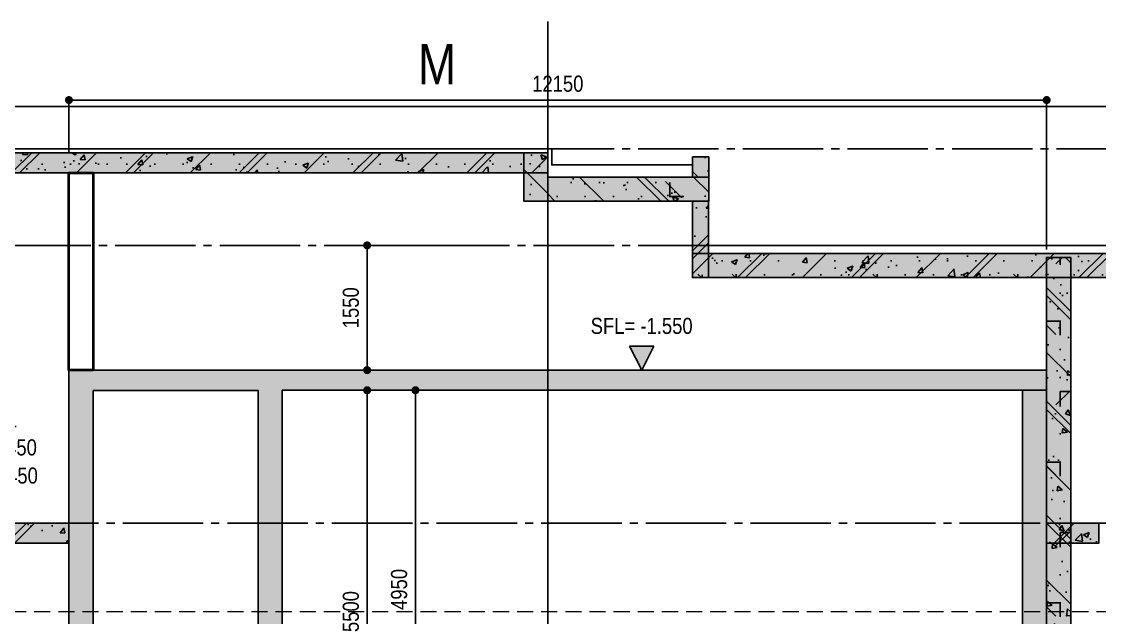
# Model space of a CAD drawing. Header units: millimetres. Extents: x -3021235 to -2791292, y 574414 to 656108.
# Drawn here: x -2862306 to -2848912, y 604320 to 611724 of the extents above; entities that cross this region are included whole.
import ezdxf
from ezdxf.enums import TextEntityAlignment as Align
from ezdxf.xclip import XClip

# ---------------------------------------------------------------- set-up
doc = ezdxf.new("R2010")
doc.units = ezdxf.units.MM
doc.header["$LTSCALE"] = 100
doc.header["$MEASUREMENT"] = 0
for name, pattern in [('Grid level_tw b$0$Center101', [13, 10, -1, 1, -1]), ('Grid level_tw b$0$Grid A-F$0$Center101', [13, 10, -1, 1, -1]), ('Grid level_tw b$0$Hidden21', [3, 2, -1]), ('Grid Line 200$0$Center101', [13, 10, -1, 1, -1])]:
    doc.linetypes.add(name, pattern=pattern)
doc.layers.get('0').update_dxf_attribs({"lineweight": 9})
doc.layers.get('Defpoints').update_dxf_attribs({"color": 254, "lineweight": 0})
for name, color, linetype in [('Concrete Hatch', 218, 'Continuous'), ('Concrete Line', 6, 'Continuous'), ('Concrete Solid', 216, 'Continuous'), ('Dim 100', 14, 'Continuous'), ('Floor', 3, 'Continuous'), ('Grid level_tw b$0$Basement Grid Line', 250, 'Grid level_tw b$0$Center101'), ('Grid level_tw b$0$Grid Line', 251, 'Grid level_tw b$0$Grid A-F$0$Center101'), ('Grid Line 200$0$Grid Line', 251, 'Grid Line 200$0$Center101'), ('Ky hieu Truc', 1, 'Continuous'), ('Level', 94, 'Continuous'), ('Net cat Betong', 6, 'Continuous')]:
    doc.layers.add(name, color=color, linetype=linetype)
doc.layers.add('Grid level_tw b$0$Basement CH', color=252, linetype='Grid level_tw b$0$Hidden21', lineweight=9)
doc.layers.add('Net cat Tuong', color=4, linetype='Continuous', lineweight=40)
doc.styles.add('Chi Tiet Ramp DD$0$VNI-HelveC', font='VHELVCN_0.TTF')
doc.styles.add('Grid Line 200$0$VNI-HelveCB', font='VHELVCB_0.TTF')
doc.styles.add('VNI-HelveC', font='VHELVCN_0.TTF')
doc.dimstyles.new('DIM 100', dxfattribs={"dimscale": 100, "dimtxt": 2, "dimasz": 1, "dimexe": 0, "dimexo": 1, "dimgap": 1, "dimtad": 1, "dimdec": 0, "dimzin": 12, "dimdsep": 46, "dimtxsty": 'Chi Tiet Ramp DD$0$VNI-HelveC', "dimblk": 'Chi Tiet Ramp DD$0$_Dot', "dimcen": 1, "dimclrd": 256, "dimclre": 256, "dimclrt": 3, "dimadec": 0, "dimazin": 0, "dimtfac": 1, "dimtdec": 0, "dimtix": 1, "dimtmove": 2, "dimatfit": 3, "dimldrblk": 'Chi Tiet Ramp DD$0$HTT Arrow 30', "dimfxl": 0, "dimtolj": 1, "dimtzin": 0, "dimarcsym": 0})

# ---------------------------------------------------------------- blocks, each defined once
blk = doc.blocks.new('Chi Tiet Ramp DD$0$_Dot')
at = {"color": 0, "linetype": 'ByBlock', "lineweight": -2}
blk.add_line((-0.5, 0), (-1, 0), dxfattribs=at)
at = {"color": 0, "linetype": 'ByBlock', "const_width": 0.5}
blk.add_lwpolyline([(-0.25, 0, 1), (0.25, 0, 1)], format="xyb", close=True, dxfattribs=at)
blk = doc.blocks.new('*D599')
at = {"layer": 'Defpoints', "color": 0, "transparency": 16777216}
for p in [(-2937591.27497296, 569205.5505269051), (-2949741.274991795, 568449.227136844), (-2937591.274972959, 567247.9883656439)]:
    blk.add_point(p, dxfattribs=at)
at = {"layer": 'Dim 100', "lineweight": -2, "transparency": 16777216}
for p, q in [((-2949741.274991795, 568549.227136844), (-2949741.274991795, 569205.5505269049)), ((-2949641.274991795, 569205.5505269049), (-2937691.27497296, 569205.5505269049)), ((-2937591.27497296, 567347.9883656437), (-2937591.27497296, 569205.5505269049))]:
    blk.add_line(p, q, dxfattribs=at)
at = {"layer": 'Dim 100', "lineweight": -2, "transparency": 16777216, "xscale": 100, "yscale": 100, "zscale": 100, "rotation": 180}
blk.add_blockref('Chi Tiet Ramp DD$0$_Dot', (-2949741.274991795, 569205.5505269049), dxfattribs=at)
at = {"layer": 'Dim 100', "lineweight": -2, "transparency": 16777216, "xscale": 100, "yscale": 100, "zscale": 100}
blk.add_blockref('Chi Tiet Ramp DD$0$_Dot', (-2937591.27497296, 569205.5505269049), dxfattribs=at)
at = {"layer": 'Dim 100', "color": 3, "transparency": 16777216, "insert": (-2943666.274982377, 569407.6838602383), "char_height": 200, "attachment_point": 5, "style": 'Chi Tiet Ramp DD$0$VNI-HelveC'}
blk.add_mtext('\\A1;12150', dxfattribs=at)
blk = doc.blocks.new('Chi Tiet Ramp DD$0$HTT Arrow 30')
blk.add_hatch(color=256).paths.add_polyline_path([(-2.5, 0.3750000000000002), (-2.5, -0.3749999999999998), (0, 0)])
at = {"color": 0, "linetype": 'ByBlock', "lineweight": -2}
for p, q in [((0, 0), (-2.5, 0.3750000000000002)), ((-2.5, -0.3749999999999998), (-2.5, 0.3750000000000002)), ((0, 0), (-2.5, -0.3749999999999998))]:
    blk.add_line(p, q, dxfattribs=at)
blk = doc.blocks.new('Text ES3')
at = {"linetype": 'ByBlock', "lineweight": -2}
blk.add_hatch(color=0, dxfattribs=at).paths.add_polyline_path([(1.5, 3), (-1.5, 3), (0, -8.881784197001252e-16)])
at = {"color": 0, "linetype": 'ByBlock', "lineweight": -2}
for p, q in [((-1.5, 3), (1.5, 3)), ((-1.5, 3), (0, 0)), ((0, 0), (1.5, 3))]:
    blk.add_line(p, q, dxfattribs=at)
at = {"color": 0, "linetype": 'ByBlock', "lineweight": -2, "style": 'VNI-HelveC'}
for tag, p in [('TEXT1', (0, 12.5)), ('TEXT2', (0, 9)), ('TEXT3', (0, 5.5))]:
    blk.add_attdef(tag, text='', height=2, dxfattribs=at).set_placement(p, align=Align.MIDDLE_CENTER)
blk = doc.blocks.new('Grid level_tw b')
at = {"layer": 'Grid level_tw b$0$Basement CH'}
blk.add_line((-48392.10243123888, -4549.999999999982), (127204.581540275, -4549.999999999993), dxfattribs=at)
at = {"layer": 'Grid level_tw b$0$Basement Grid Line'}
blk.add_line((-48392.10243123888, -3449.999999999982), (127204.581540275, -3449.999999999993), dxfattribs=at)
at = {"layer": 'Grid level_tw b$0$Grid Line'}
for p, q in [((-48487.32671347362, 1200.000000000015), (127204.581540275, 1200.000000000004)), ((-48487.32671347355, 1.818989403545856e-11), (127204.581540275, 7.048583938740194e-12))]:
    blk.add_line(p, q, dxfattribs=at)
at = {"layer": 'Grid level_tw b$0$Grid Line', "color": 1}
for p, q in [((-48487.32671347355, 1.818989403545856e-11), (127204.581540275, 7.048583938740194e-12)), ((-48487.32671347362, 1.455191522836685e-11), (127204.581540275, 3.637978807091713e-12))]:
    blk.add_line(p, q, dxfattribs=at)
blk = doc.blocks.new('*U571')
at = {"layer": 'Concrete Hatch'}
h = blk.add_hatch(dxfattribs=at)
h.set_pattern_fill('CONCRETE', color=256, scale=100, style=0, pattern_type=2)
h.set_pattern_definition([(45, (-1500, -99.99999999999986), (-353.5533905932737, 353.5533905932738), []), (45, (-1500, 1.4210854715202e-13), (-707.1067811865474, 707.1067811865476), []), (49.99999999999999, (-1500, -99.99999999999986), (717.2601826007534, -62.75213498259511), [75, -825]), (355, (-1500, -99.99999999999986), (-138.751333613, 752.1921337000118), [60, -660]), (100.4514, (-1440.228320000002, -105.2293399999999), (578.5093817140216, 689.4395420609536), [63.74019000000001, -701.142112]), (46.18420000000001, (-1500, 100.0000000000001), (1067.241048625644, -165.5190143290181), [112.5, -1237.5]), (96.6356, (-1411.063255000001, 86.20669300000014), (934.6627055487033, 974.1178709004417), [95.610288, -1051.713]), (351.1842, (-1500, 100.0000000000001), (934.6619451336272, 974.1186009253246), [90, -990]), (21, (-1400, 50.00000000000014), (596.9070521184617, -402.6188906653388), [75, -825]), (326.0000000000001, (-1400, 50.00000000000014), (243.3153319215817, 725.150045046853), [60, -660]), (71.4514, (-1350.257767000003, 16.44839400000014), (840.22262858149, 322.5304967099524), [63.74019000000001, -701.142112]), (37.50000000000001, (-1500, -99.99999999999986), (12.15985531729067, 332.8938538313115), [0, -652, 0, -670, 0, -662.5]), (7.499999999999999, (-1500, -99.99999999999986), (263.0695374421486, 394.4117118823602), [0, -382, 0, -637, 0, -252.5]), (327.5, (-1723, -99.99999999999986), (533.8224361724091, -22.5548717343798), [0, -250, 0, -780, 0, -1035]), (317.5, (-1823, -99.99999999999986), (583.1861693423863, 100.1049823323176), [0, -325, 0, -518, 0, -735]), (0, (-1150, 250.0000000000001), (0, 1750), [175, -1575]), (0, (-625, 600.0000000000001), (0, 1750), [175, -1575]), (0, (-975, 1300), (0, 1750), [175, -700, 175, -700]), (90, (-1150, 250.0000000000001), (-1750, 1.071565949253934e-13), [175, -1575]), (90, (-975, 1300), (-1750, 1.071565949253934e-13), [175, -1575]), (90, (-450, 600.0000000000001), (-1750, 1.071565949253934e-13), [175, -1575]), (90, (-100, 1125), (-1750, 1.071565949253934e-13), [175, -1575]), (135, (-975, 250.0000000000001), (-1750.03271489421, 1.77635683940025e-13), [247.52, -2227.4]), (135, (-800, 1300), (-1750.03271489421, 1.77635683940025e-13), [247.52, -2227.4]), (45, (-625, 600.0000000000001), (1.77635683940025e-13, 1750.03271489421), [247.52, -494.97, 247.52, -1484.91]), (0, (-1850, -99.99999999999986), (175, 175), [-350, 0])])
h.paths.add_polyline_path([(-1500, 100), (-1500, -149.9999999999999), (50, -150), (50, 100)])
at = {"layer": 'Concrete Solid'}
blk.add_hatch(color=256, dxfattribs=at).paths.add_polyline_path([(-1500, 100), (-1500, -149.9999999999999), (50, -150), (50, 100)])
at = {"layer": 'Concrete Line'}
blk.add_lwpolyline([(-1500, 100), (-1500, -149.9999999999999), (50, -150), (50, 100)], close=True, dxfattribs=at)
blk = doc.blocks.new('*U569')
at = {"layer": 'Concrete Hatch'}
h = blk.add_hatch(dxfattribs=at)
h.set_pattern_fill('CONCRETE', color=256, scale=100, style=0, pattern_type=2)
h.set_pattern_definition([(45, (-600, -99.99999999999986), (-353.5533905932737, 353.5533905932738), []), (45, (-600, 1.4210854715202e-13), (-707.1067811865474, 707.1067811865476), []), (49.99999999999999, (-600, -99.99999999999986), (717.2601826007534, -62.75213498259511), [75, -825]), (355, (-600, -99.99999999999986), (-138.751333613, 752.1921337000118), [60, -660]), (100.4514, (-540.228320000002, -105.2293399999999), (578.5093817140216, 689.4395420609536), [63.74019000000001, -701.142112]), (46.18420000000001, (-600, 100.0000000000001), (1067.241048625644, -165.5190143290181), [112.5, -1237.5]), (96.6356, (-511.0632550000009, 86.20669300000014), (934.6627055487033, 974.1178709004417), [95.610288, -1051.713]), (351.1842, (-600, 100.0000000000001), (934.6619451336272, 974.1186009253246), [90, -990]), (21, (-500, 50.00000000000014), (596.9070521184617, -402.6188906653388), [75, -825]), (326.0000000000001, (-500, 50.00000000000014), (243.3153319215817, 725.150045046853), [60, -660]), (71.4514, (-450.2577670000028, 16.44839400000014), (840.22262858149, 322.5304967099524), [63.74019000000001, -701.142112]), (37.50000000000001, (-600, -99.99999999999986), (12.15985531729067, 332.8938538313115), [0, -652, 0, -670, 0, -662.5]), (7.499999999999999, (-600, -99.99999999999986), (263.0695374421486, 394.4117118823602), [0, -382, 0, -637, 0, -252.5]), (327.5, (-823, -99.99999999999986), (533.8224361724091, -22.5548717343798), [0, -250, 0, -780, 0, -1035]), (317.5, (-923, -99.99999999999986), (583.1861693423863, 100.1049823323176), [0, -325, 0, -518, 0, -735]), (0, (-250, 250.0000000000001), (0, 1750), [175, -1575]), (0, (275, 600.0000000000001), (0, 1750), [175, -1575]), (0, (-75, 1300), (0, 1750), [175, -700, 175, -700]), (90, (-250, 250.0000000000001), (-1750, 1.071565949253934e-13), [175, -1575]), (90, (-75, 1300), (-1750, 1.071565949253934e-13), [175, -1575]), (90, (450, 600.0000000000001), (-1750, 1.071565949253934e-13), [175, -1575]), (90, (800, 1125), (-1750, 1.071565949253934e-13), [175, -1575]), (135, (-75, 250.0000000000001), (-1750.03271489421, 1.77635683940025e-13), [247.52, -2227.4]), (135, (100, 1300), (-1750.03271489421, 1.77635683940025e-13), [247.52, -2227.4]), (45, (275, 600.0000000000001), (1.77635683940025e-13, 1750.03271489421), [247.52, -494.97, 247.52, -1484.91]), (0, (-950, -99.99999999999986), (175, 175), [-350, 0])])
h.paths.add_polyline_path([(-600, 100), (-600, -149.9999999999999), (50, -150), (50, 100)])
at = {"layer": 'Concrete Solid'}
blk.add_hatch(color=256, dxfattribs=at).paths.add_polyline_path([(-600, 100), (-600, -149.9999999999999), (50, -150), (50, 100)])
at = {"layer": 'Concrete Line'}
blk.add_lwpolyline([(-600, 100), (-600, -149.9999999999999), (50, -150), (50, 100)], close=True, dxfattribs=at)
blk = doc.blocks.new('*D598')
at = {"layer": 'Defpoints', "color": 0, "transparency": 16777216}
for p in [(-2945435.396481939, 565599.227142117), (-2944810.308959884, 565599.227142117), (-2944810.308959884, 560649.2271413739)]:
    blk.add_point(p, dxfattribs=at)
at = {"layer": 'Dim 100', "lineweight": -2, "transparency": 16777216}
for p, q in [((-2944910.308959884, 565599.227142117), (-2945435.396481939, 565599.227142117)), ((-2945435.396481939, 560749.2271413739), (-2945435.396481939, 565499.227142117)), ((-2944910.308959884, 560649.2271413739), (-2945435.396481939, 560649.2271413739))]:
    blk.add_line(p, q, dxfattribs=at)
at = {"layer": 'Dim 100', "lineweight": -2, "transparency": 16777216, "xscale": 100, "yscale": 100, "zscale": 100}
for p, rotation in [((-2945435.396481939, 565599.227142117), 90), ((-2945435.396481939, 560649.2271413739), 270)]:
    blk.add_blockref('Chi Tiet Ramp DD$0$_Dot', p, dxfattribs=dict(at, rotation=rotation))
at = {"layer": 'Dim 100', "color": 3, "transparency": 16777216, "insert": (-2945637.529815272, 563124.2271417455), "char_height": 200, "attachment_point": 5, "rotation": 90.00000000000001, "style": 'Chi Tiet Ramp DD$0$VNI-HelveC'}
blk.add_mtext('\\A1;4950', dxfattribs=at)
blk = doc.blocks.new('*U575')
at = {"layer": 'Concrete Hatch'}
h = blk.add_hatch(dxfattribs=at)
h.set_pattern_fill('CONCRETE', color=256, scale=100, style=0, pattern_type=2)
h.set_pattern_definition([(45, (-7400, -49.99999999999986), (-353.5533905932737, 353.5533905932738), []), (45, (-7400, 50.00000000000014), (-707.1067811865474, 707.1067811865476), []), (49.99999999999999, (-7400, -49.99999999999986), (717.2601826007534, -62.75213498259511), [75, -825]), (355, (-7400, -49.99999999999986), (-138.751333613, 752.1921337000118), [60, -660]), (100.4514, (-7340.228320000002, -55.22933999999987), (578.5093817140216, 689.4395420609536), [63.74019000000001, -701.142112]), (46.18420000000001, (-7400, 150.0000000000001), (1067.241048625644, -165.5190143290181), [112.5, -1237.5]), (96.6356, (-7311.063255000001, 136.2066930000001), (934.6627055487033, 974.1178709004417), [95.610288, -1051.713]), (351.1842, (-7400, 150.0000000000001), (934.6619451336272, 974.1186009253246), [90, -990]), (21, (-7300, 100.0000000000001), (596.9070521184617, -402.6188906653388), [75, -825]), (326.0000000000001, (-7300, 100.0000000000001), (243.3153319215817, 725.150045046853), [60, -660]), (71.4514, (-7250.257767000003, 66.44839400000014), (840.22262858149, 322.5304967099524), [63.74019000000001, -701.142112]), (37.50000000000001, (-7400, -49.99999999999986), (12.15985531729067, 332.8938538313115), [0, -652, 0, -670, 0, -662.5]), (7.499999999999999, (-7400, -49.99999999999986), (263.0695374421486, 394.4117118823602), [0, -382, 0, -637, 0, -252.5]), (327.5, (-7623, -49.99999999999986), (533.8224361724091, -22.5548717343798), [0, -250, 0, -780, 0, -1035]), (317.5, (-7723, -49.99999999999986), (583.1861693423863, 100.1049823323176), [0, -325, 0, -518, 0, -735]), (0, (-7050, 300.0000000000001), (0, 1750), [175, -1575]), (0, (-6525, 650.0000000000001), (0, 1750), [175, -1575]), (0, (-6875, 1350), (0, 1750), [175, -700, 175, -700]), (90, (-7050, 300.0000000000001), (-1750, 1.071565949253934e-13), [175, -1575]), (90, (-6875, 1350), (-1750, 1.071565949253934e-13), [175, -1575]), (90, (-6350, 650.0000000000001), (-1750, 1.071565949253934e-13), [175, -1575]), (90, (-6000, 1175), (-1750, 1.071565949253934e-13), [175, -1575]), (135, (-6875, 300.0000000000001), (-1750.03271489421, 1.77635683940025e-13), [247.52, -2227.4]), (135, (-6700, 1350), (-1750.03271489421, 1.77635683940025e-13), [247.52, -2227.4]), (45, (-6525, 650.0000000000001), (1.77635683940025e-13, 1750.03271489421), [247.52, -494.97, 247.52, -1484.91]), (0, (-7750, -49.99999999999986), (175, 175), [-350, 0])])
h.paths.add_polyline_path([(-7400, 150), (-7400, -149.9999999999999), (50, -150), (50, 150)])
at = {"layer": 'Concrete Solid'}
blk.add_hatch(color=256, dxfattribs=at).paths.add_polyline_path([(-7400, 150), (-7400, -149.9999999999999), (50, -150), (50, 150)])
at = {"layer": 'Concrete Line'}
blk.add_lwpolyline([(-7400, 150), (-7400, -149.9999999999999), (50, -150), (50, 150)], close=True, dxfattribs=at)
blk = doc.blocks.new('*U574')
at = {"layer": 'Grid Line 200$0$Grid Line'}
blk.add_line((0, 0), (0, 131), dxfattribs=at)
at = {"layer": 'Ky hieu Truc', "lineweight": -2}
blk.add_line((0, -3), (0, 0), dxfattribs=at)
blk.add_circle((-3.673940397442059e-16, -9), 6, dxfattribs=at)
at = {"layer": 'Ky hieu Truc', "color": 3, "lineweight": -2, "style": 'Grid Line 200$0$VNI-HelveCB'}
blk.add_attdef('GRID', text='', height=5, dxfattribs=at).set_placement((-3.673940397442059e-16, -9), align=Align.MIDDLE)
blk = doc.blocks.new('*U573')
at = {"layer": 'Concrete Hatch'}
h = blk.add_hatch(dxfattribs=at)
h.set_pattern_fill('CONCRETE', color=256, scale=100, style=0, pattern_type=2)
h.set_pattern_definition([(45, (5550, -250.0000000000072), (-353.5533905932737, 353.5533905932738), []), (45, (5550, -150.0000000000072), (-707.1067811865474, 707.1067811865476), []), (49.99999999999999, (5550, -250.0000000000072), (717.2601826007534, -62.75213498259511), [75, -825]), (355, (5550, -250.0000000000072), (-138.751333613, 752.1921337000118), [60, -660]), (100.4514, (5609.77168, -255.2293400000071), (578.5093817140216, 689.4395420609536), [63.74019000000001, -701.142112]), (46.18420000000001, (5550, -50.00000000000716), (1067.241048625644, -165.5190143290181), [112.5, -1237.5]), (96.6356, (5638.936745000001, -63.79330700000719), (934.6627055487033, 974.1178709004417), [95.610288, -1051.713]), (351.1842, (5550, -50.00000000000716), (934.6619451336272, 974.1186009253246), [90, -990]), (21, (5650, -100.0000000000072), (596.9070521184617, -402.6188906653388), [75, -825]), (326.0000000000001, (5650, -100.0000000000072), (243.3153319215817, 725.150045046853), [60, -660]), (71.4514, (5699.742233000001, -133.5516060000072), (840.22262858149, 322.5304967099524), [63.74019000000001, -701.142112]), (37.50000000000001, (5550, -250.0000000000072), (12.15985531729067, 332.8938538313115), [0, -652, 0, -670, 0, -662.5]), (7.499999999999999, (5550, -250.0000000000072), (263.0695374421486, 394.4117118823602), [0, -382, 0, -637, 0, -252.5]), (327.5, (5327, -250.0000000000072), (533.8224361724091, -22.5548717343798), [0, -250, 0, -780, 0, -1035]), (317.5, (5227, -250.0000000000072), (583.1861693423863, 100.1049823323176), [0, -325, 0, -518, 0, -735]), (0, (5900, 99.99999999999284), (0, 1750), [175, -1575]), (0, (6425, 449.9999999999928), (0, 1750), [175, -1575]), (0, (6075, 1149.999999999993), (0, 1750), [175, -700, 175, -700]), (90, (5900, 99.99999999999284), (-1750, 1.071565949253934e-13), [175, -1575]), (90, (6075, 1149.999999999993), (-1750, 1.071565949253934e-13), [175, -1575]), (90, (6600, 449.9999999999928), (-1750, 1.071565949253934e-13), [175, -1575]), (90, (6950, 974.9999999999927), (-1750, 1.071565949253934e-13), [175, -1575]), (135, (6075, 99.99999999999284), (-1750.03271489421, 1.77635683940025e-13), [247.52, -2227.4]), (135, (6250, 1149.999999999993), (-1750.03271489421, 1.77635683940025e-13), [247.52, -2227.4]), (45, (6425, 449.9999999999928), (1.77635683940025e-13, 1750.03271489421), [247.52, -494.97, 247.52, -1484.91]), (0, (5200, -250.0000000000072), (175, 175), [-350, 0])])
h.paths.add_polyline_path([(-50, 50), (-50, -250.0000000000072), (5650, -250.0000000000073), (5650, 50)])
at = {"layer": 'Concrete Solid'}
blk.add_hatch(color=256, dxfattribs=at).paths.add_polyline_path([(-50, 50), (-50, -250.0000000000072), (5650, -250.0000000000073), (5650, 50)])
at = {"layer": 'Concrete Line'}
blk.add_lwpolyline([(-50, 50), (-50, -250.0000000000072), (5650, -250.0000000000073), (5650, 50)], close=True, dxfattribs=at)
blk = doc.blocks.new('*U420')
at = {"layer": 'Concrete Hatch'}
h = blk.add_hatch(dxfattribs=at)
h.set_pattern_fill('CONCRETE', color=256, scale=100, style=0, pattern_type=2)
h.set_pattern_definition([(45, (-50, 100.0000000000001), (-353.5533905932737, 353.5533905932738), []), (45, (-50, 200.0000000000001), (-707.1067811865474, 707.1067811865476), []), (49.99999999999999, (-50, 100.0000000000001), (717.2601826007534, -62.75213498259511), [75, -825]), (355, (-50, 100.0000000000001), (-138.751333613, 752.1921337000118), [60, -660]), (100.4514, (9.771680000000003, 94.7706600000001), (578.5093817140216, 689.4395420609536), [63.74019000000001, -701.142112]), (46.18420000000001, (-50, 300.0000000000001), (1067.241048625644, -165.5190143290181), [112.5, -1237.5]), (96.6356, (38.936745, 286.2066930000001), (934.6627055487033, 974.1178709004417), [95.610288, -1051.713]), (351.1842, (-50, 300.0000000000001), (934.6619451336272, 974.1186009253246), [90, -990]), (21, (50, 250.0000000000001), (596.9070521184617, -402.6188906653388), [75, -825]), (326.0000000000001, (50, 250.0000000000001), (243.3153319215817, 725.150045046853), [60, -660]), (71.4514, (99.742233, 216.4483940000001), (840.22262858149, 322.5304967099524), [63.74019000000001, -701.142112]), (37.50000000000001, (-50, 100.0000000000001), (12.15985531729067, 332.8938538313115), [0, -652, 0, -670, 0, -662.5]), (7.499999999999999, (-50, 100.0000000000001), (263.0695374421486, 394.4117118823602), [0, -382, 0, -637, 0, -252.5]), (327.5, (-273, 100.0000000000001), (533.8224361724091, -22.5548717343798), [0, -250, 0, -780, 0, -1035]), (317.5, (-373, 100.0000000000001), (583.1861693423863, 100.1049823323176), [0, -325, 0, -518, 0, -735]), (0, (300, 450.0000000000001), (0, 1750), [175, -1575]), (0, (825, 800.0000000000001), (0, 1750), [175, -1575]), (0, (475, 1500), (0, 1750), [175, -700, 175, -700]), (90, (300, 450.0000000000001), (-1750, 1.071565949253934e-13), [175, -1575]), (90, (475, 1500), (-1750, 1.071565949253934e-13), [175, -1575]), (90, (1000, 800.0000000000001), (-1750, 1.071565949253934e-13), [175, -1575]), (90, (1350, 1325), (-1750, 1.071565949253934e-13), [175, -1575]), (135, (475, 450.0000000000001), (-1750.03271489421, 1.77635683940025e-13), [247.52, -2227.4]), (135, (650, 1500), (-1750.03271489421, 1.77635683940025e-13), [247.52, -2227.4]), (45, (825, 800.0000000000001), (1.77635683940025e-13, 1750.03271489421), [247.52, -494.97, 247.52, -1484.91]), (0, (-400, 100.0000000000001), (175, 175), [-350, 0])])
h.paths.add_polyline_path([(-100, 200), (-100, -49.99999999999994), (100, -50.00000000000005), (100, 200)])
at = {"layer": 'Concrete Solid'}
blk.add_hatch(color=256, dxfattribs=at).paths.add_polyline_path([(-100, 200), (-100, -49.99999999999994), (100, -50.00000000000005), (100, 200)])
at = {"layer": 'Concrete Line'}
blk.add_lwpolyline([(-100, 200), (-100, -49.99999999999994), (100, -50.00000000000005), (100, 200)], close=True, dxfattribs=at)
blk = doc.blocks.new('*U422')
at = {"layer": 'Concrete Hatch'}
h = blk.add_hatch(dxfattribs=at)
h.set_pattern_fill('CONCRETE', color=256, scale=100, style=0, pattern_type=2)
h.set_pattern_definition([(45, (-1050, -149.9999999999999), (-353.5533905932737, 353.5533905932738), []), (45, (-1050, -49.99999999999986), (-707.1067811865474, 707.1067811865476), []), (49.99999999999999, (-1050, -149.9999999999999), (717.2601826007534, -62.75213498259511), [75, -825]), (355, (-1050, -149.9999999999999), (-138.751333613, 752.1921337000118), [60, -660]), (100.4514, (-990.2283199999999, -155.2293399999999), (578.5093817140216, 689.4395420609536), [63.74019000000001, -701.142112]), (46.18420000000001, (-1050, 50.00000000000016), (1067.241048625644, -165.5190143290181), [112.5, -1237.5]), (96.6356, (-961.063255, 36.20669300000013), (934.6627055487033, 974.1178709004417), [95.610288, -1051.713]), (351.1842, (-1050, 50.00000000000016), (934.6619451336272, 974.1186009253246), [90, -990]), (21, (-950, 1.4210854715202e-13), (596.9070521184617, -402.6188906653388), [75, -825]), (326.0000000000001, (-950, 1.4210854715202e-13), (243.3153319215817, 725.150045046853), [60, -660]), (71.4514, (-900.2577670000001, -33.55160599999986), (840.22262858149, 322.5304967099524), [63.74019000000001, -701.142112]), (37.50000000000001, (-1050, -149.9999999999999), (12.15985531729067, 332.8938538313115), [0, -652, 0, -670, 0, -662.5]), (7.499999999999999, (-1050, -149.9999999999999), (263.0695374421486, 394.4117118823602), [0, -382, 0, -637, 0, -252.5]), (327.5, (-1273, -149.9999999999999), (533.8224361724091, -22.5548717343798), [0, -250, 0, -780, 0, -1035]), (317.5, (-1373, -149.9999999999999), (583.1861693423863, 100.1049823323176), [0, -325, 0, -518, 0, -735]), (0, (-700, 200.0000000000002), (0, 1750), [175, -1575]), (0, (-175, 550.0000000000001), (0, 1750), [175, -1575]), (0, (-525, 1250), (0, 1750), [175, -700, 175, -700]), (90, (-700, 200.0000000000002), (-1750, 1.071565949253934e-13), [175, -1575]), (90, (-525, 1250), (-1750, 1.071565949253934e-13), [175, -1575]), (90, (0, 550.0000000000001), (-1750, 1.071565949253934e-13), [175, -1575]), (90, (350, 1075), (-1750, 1.071565949253934e-13), [175, -1575]), (135, (-525, 200.0000000000002), (-1750.03271489421, 1.77635683940025e-13), [247.52, -2227.4]), (135, (-350, 1250), (-1750.03271489421, 1.77635683940025e-13), [247.52, -2227.4]), (45, (-175, 550.0000000000001), (1.77635683940025e-13, 1750.03271489421), [247.52, -494.97, 247.52, -1484.91]), (0, (-1400, -149.9999999999999), (175, 175), [-350, 0])])
h.paths.add_polyline_path([(-1500, 100), (-1500, -199.9999999999999), (500, -200), (500, 100)])
at = {"layer": 'Concrete Solid'}
blk.add_hatch(color=256, dxfattribs=at).paths.add_polyline_path([(-1500, 100), (-1500, -199.9999999999999), (500, -200), (500, 100)])
at = {"layer": 'Concrete Line'}
blk.add_lwpolyline([(-1500, 100), (-1500, -199.9999999999999), (500, -200), (500, 100)], close=True, dxfattribs=at)
blk = doc.blocks.new('*U572')
at = {"layer": 'Concrete Hatch'}
h = blk.add_hatch(dxfattribs=at)
h.set_pattern_fill('CONCRETE', color=256, scale=100, style=0, pattern_type=2)
h.set_pattern_definition([(45, (-7450, -99.99999999999991), (-353.5533905932737, 353.5533905932738), []), (45, (-7450, 8.526512829121202e-14), (-707.1067811865474, 707.1067811865476), []), (49.99999999999999, (-7450, -99.99999999999991), (717.2601826007534, -62.75213498259511), [75, -825]), (355, (-7450, -99.99999999999991), (-138.751333613, 752.1921337000118), [60, -660]), (100.4514, (-7390.22832, -105.2293399999999), (578.5093817140216, 689.4395420609536), [63.74019000000001, -701.142112]), (46.18420000000001, (-7450, 100.0000000000001), (1067.241048625644, -165.5190143290181), [112.5, -1237.5]), (96.6356, (-7361.063254999999, 86.20669300000009), (934.6627055487033, 974.1178709004417), [95.610288, -1051.713]), (351.1842, (-7450, 100.0000000000001), (934.6619451336272, 974.1186009253246), [90, -990]), (21, (-7350, 50.00000000000009), (596.9070521184617, -402.6188906653388), [75, -825]), (326.0000000000001, (-7350, 50.00000000000009), (243.3153319215817, 725.150045046853), [60, -660]), (71.4514, (-7300.257766999999, 16.44839400000008), (840.22262858149, 322.5304967099524), [63.74019000000001, -701.142112]), (37.50000000000001, (-7450, -99.99999999999991), (12.15985531729067, 332.8938538313115), [0, -652, 0, -670, 0, -662.5]), (7.499999999999999, (-7450, -99.99999999999991), (263.0695374421486, 394.4117118823602), [0, -382, 0, -637, 0, -252.5]), (327.5, (-7673, -99.99999999999991), (533.8224361724091, -22.5548717343798), [0, -250, 0, -780, 0, -1035]), (317.5, (-7773, -99.99999999999991), (583.1861693423863, 100.1049823323176), [0, -325, 0, -518, 0, -735]), (0, (-7100, 250.0000000000001), (0, 1750), [175, -1575]), (0, (-6575, 600.0000000000001), (0, 1750), [175, -1575]), (0, (-6925, 1300), (0, 1750), [175, -700, 175, -700]), (90, (-7100, 250.0000000000001), (-1750, 1.071565949253934e-13), [175, -1575]), (90, (-6925, 1300), (-1750, 1.071565949253934e-13), [175, -1575]), (90, (-6400, 600.0000000000001), (-1750, 1.071565949253934e-13), [175, -1575]), (90, (-6050, 1125), (-1750, 1.071565949253934e-13), [175, -1575]), (135, (-6925, 250.0000000000001), (-1750.03271489421, 1.77635683940025e-13), [247.52, -2227.4]), (135, (-6750, 1300), (-1750.03271489421, 1.77635683940025e-13), [247.52, -2227.4]), (45, (-6575, 600.0000000000001), (1.77635683940025e-13, 1750.03271489421), [247.52, -494.97, 247.52, -1484.91]), (0, (-7800, -99.99999999999991), (175, 175), [-350, 0])])
h.paths.add_polyline_path([(-7450, 100), (-7450, -149.9999999999999), (50, -150), (50, 100)])
at = {"layer": 'Concrete Solid'}
blk.add_hatch(color=256, dxfattribs=at).paths.add_polyline_path([(-7450, 100), (-7450, -149.9999999999999), (50, -150), (50, 100)])
at = {"layer": 'Concrete Line'}
blk.add_lwpolyline([(-7450, 100), (-7450, -149.9999999999999), (50, -150), (50, 100)], close=True, dxfattribs=at)
blk = doc.blocks.new('*U421')
at = {"layer": 'Concrete Hatch'}
h = blk.add_hatch(dxfattribs=at)
h.set_pattern_fill('CONCRETE', color=256, scale=100, style=0, pattern_type=2)
h.set_pattern_definition([(45, (-250, 50.00000000000014), (-353.5533905932737, 353.5533905932738), []), (45, (-250, 150.0000000000001), (-707.1067811865474, 707.1067811865476), []), (49.99999999999999, (-250, 50.00000000000014), (717.2601826007534, -62.75213498259511), [75, -825]), (355, (-250, 50.00000000000014), (-138.751333613, 752.1921337000118), [60, -660]), (100.4514, (-190.2283200000002, 44.77066000000013), (578.5093817140216, 689.4395420609536), [63.74019000000001, -701.142112]), (46.18420000000001, (-250, 250.0000000000001), (1067.241048625644, -165.5190143290181), [112.5, -1237.5]), (96.6356, (-161.063255, 236.2066930000001), (934.6627055487033, 974.1178709004417), [95.610288, -1051.713]), (351.1842, (-250, 250.0000000000001), (934.6619451336272, 974.1186009253246), [90, -990]), (21, (-150, 200.0000000000001), (596.9070521184617, -402.6188906653388), [75, -825]), (326.0000000000001, (-150, 200.0000000000001), (243.3153319215817, 725.150045046853), [60, -660]), (71.4514, (-100.2577670000001, 166.4483940000001), (840.22262858149, 322.5304967099524), [63.74019000000001, -701.142112]), (37.50000000000001, (-250, 50.00000000000014), (12.15985531729067, 332.8938538313115), [0, -652, 0, -670, 0, -662.5]), (7.499999999999999, (-250, 50.00000000000014), (263.0695374421486, 394.4117118823602), [0, -382, 0, -637, 0, -252.5]), (327.5, (-473, 50.00000000000014), (533.8224361724091, -22.5548717343798), [0, -250, 0, -780, 0, -1035]), (317.5, (-573, 50.00000000000014), (583.1861693423863, 100.1049823323176), [0, -325, 0, -518, 0, -735]), (0, (100, 400.0000000000001), (0, 1750), [175, -1575]), (0, (625, 750.0000000000001), (0, 1750), [175, -1575]), (0, (275, 1450), (0, 1750), [175, -700, 175, -700]), (90, (100, 400.0000000000001), (-1750, 1.071565949253934e-13), [175, -1575]), (90, (275, 1450), (-1750, 1.071565949253934e-13), [175, -1575]), (90, (800, 750.0000000000001), (-1750, 1.071565949253934e-13), [175, -1575]), (90, (1150, 1275), (-1750, 1.071565949253934e-13), [175, -1575]), (135, (275, 400.0000000000001), (-1750.03271489421, 1.77635683940025e-13), [247.52, -2227.4]), (135, (450, 1450), (-1750.03271489421, 1.77635683940025e-13), [247.52, -2227.4]), (45, (625, 750.0000000000001), (1.77635683940025e-13, 1750.03271489421), [247.52, -494.97, 247.52, -1484.91]), (0, (-600, 50.00000000000014), (175, 175), [-350, 0])])
h.paths.add_polyline_path([(-250, 350), (-250, -249.9999999999999), (50, -250), (50, 350)])
at = {"layer": 'Concrete Solid'}
blk.add_hatch(color=256, dxfattribs=at).paths.add_polyline_path([(-250, 350), (-250, -249.9999999999999), (50, -250), (50, 350)])
at = {"layer": 'Concrete Line'}
blk.add_lwpolyline([(-250, 350), (-250, -249.9999999999999), (50, -250), (50, 350)], close=True, dxfattribs=at)
blk = doc.blocks.new('*U424')
at = {"layer": 'Concrete Hatch'}
h = blk.add_hatch(dxfattribs=at)
h.set_pattern_fill('CONCRETE', color=256, scale=100, style=0, pattern_type=2)
h.set_pattern_definition([(45, (50, 800.0000000000001), (-353.5533905932737, 353.5533905932738), []), (45, (50, 900.0000000000001), (-707.1067811865474, 707.1067811865476), []), (49.99999999999999, (50, 800.0000000000001), (717.2601826007534, -62.75213498259511), [75, -825]), (355, (50, 800.0000000000001), (-138.751333613, 752.1921337000118), [60, -660]), (100.4514, (109.77168, 794.7706600000001), (578.5093817140216, 689.4395420609536), [63.74019000000001, -701.142112]), (46.18420000000001, (50, 1000), (1067.241048625644, -165.5190143290181), [112.5, -1237.5]), (96.6356, (138.936745, 986.2066930000001), (934.6627055487033, 974.1178709004417), [95.610288, -1051.713]), (351.1842, (50, 1000), (934.6619451336272, 974.1186009253246), [90, -990]), (21, (150, 950.0000000000001), (596.9070521184617, -402.6188906653388), [75, -825]), (326.0000000000001, (150, 950.0000000000001), (243.3153319215817, 725.150045046853), [60, -660]), (71.4514, (199.742233, 916.4483940000001), (840.22262858149, 322.5304967099524), [63.74019000000001, -701.142112]), (37.50000000000001, (50, 800.0000000000001), (12.15985531729067, 332.8938538313115), [0, -652, 0, -670, 0, -662.5]), (7.499999999999999, (50, 800.0000000000001), (263.0695374421486, 394.4117118823602), [0, -382, 0, -637, 0, -252.5]), (327.5, (-173, 800.0000000000001), (533.8224361724091, -22.5548717343798), [0, -250, 0, -780, 0, -1035]), (317.5, (-273, 800.0000000000001), (583.1861693423863, 100.1049823323176), [0, -325, 0, -518, 0, -735]), (0, (400, 1150), (0, 1750), [175, -1575]), (0, (925, 1500), (0, 1750), [175, -1575]), (0, (575, 2200), (0, 1750), [175, -700, 175, -700]), (90, (400, 1150), (-1750, 1.071565949253934e-13), [175, -1575]), (90, (575, 2200), (-1750, 1.071565949253934e-13), [175, -1575]), (90, (1100, 1500), (-1750, 1.071565949253934e-13), [175, -1575]), (90, (1450, 2025), (-1750, 1.071565949253934e-13), [175, -1575]), (135, (575, 1150), (-1750.03271489421, 1.77635683940025e-13), [247.52, -2227.4]), (135, (750, 2200), (-1750.03271489421, 1.77635683940025e-13), [247.52, -2227.4]), (45, (925, 1500), (1.77635683940025e-13, 1750.03271489421), [247.52, -494.97, 247.52, -1484.91]), (0, (-300, 800.0000000000001), (175, 175), [-350, 0])])
h.paths.add_polyline_path([(-50, 900), (-50, -49.99999999999989), (150, -50), (150, 900)])
at = {"layer": 'Concrete Solid'}
blk.add_hatch(color=256, dxfattribs=at).paths.add_polyline_path([(-50, 900), (-50, -49.99999999999989), (150, -50), (150, 900)])
at = {"layer": 'Concrete Line'}
blk.add_lwpolyline([(-50, 900), (-50, -49.99999999999989), (150, -50), (150, 900)], close=True, dxfattribs=at)
blk = doc.blocks.new('*D586')
at = {"layer": 'Defpoints', "color": 0, "transparency": 16777216}
for p in [(-2946035.396481939, 565599.227142117), (-2944810.308959884, 565599.227142117), (-2944810.308959884, 560099.2271542486)]:
    blk.add_point(p, dxfattribs=at)
at = {"layer": 'Dim 100', "lineweight": -2, "transparency": 16777216}
for p, q in [((-2944910.308959884, 565599.227142117), (-2946035.396481939, 565599.227142117)), ((-2946035.396481939, 560199.2271542486), (-2946035.396481939, 565499.227142117)), ((-2944910.308959884, 560099.2271542486), (-2946035.396481939, 560099.2271542486))]:
    blk.add_line(p, q, dxfattribs=at)
at = {"layer": 'Dim 100', "lineweight": -2, "transparency": 16777216, "xscale": 100, "yscale": 100, "zscale": 100}
for p, rotation in [((-2946035.396481939, 565599.227142117), 90), ((-2946035.396481939, 560099.2271542486), 270)]:
    blk.add_blockref('Chi Tiet Ramp DD$0$_Dot', p, dxfattribs=dict(at, rotation=rotation))
at = {"layer": 'Dim 100', "color": 3, "transparency": 16777216, "insert": (-2946237.529815272, 562849.2271481829), "char_height": 200, "attachment_point": 5, "rotation": 90.00000000000001, "style": 'Chi Tiet Ramp DD$0$VNI-HelveC'}
blk.add_mtext('\\A1;5500', dxfattribs=at)
blk = doc.blocks.new('*D587')
at = {"layer": 'Defpoints', "color": 0, "transparency": 16777216}
for p in [(-2946035.396481939, 567399.2271413739), (-2945172.852720911, 567399.2271413739), (-2945172.852720911, 565849.2271411999)]:
    blk.add_point(p, dxfattribs=at)
at = {"layer": 'Dim 100', "lineweight": -2, "transparency": 16777216}
for p, q in [((-2945272.852720911, 567399.2271413739), (-2946035.396481939, 567399.2271413739)), ((-2946035.396481939, 565949.2271411999), (-2946035.396481939, 567299.2271413739)), ((-2945272.852720911, 565849.2271411999), (-2946035.396481939, 565849.2271411999))]:
    blk.add_line(p, q, dxfattribs=at)
at = {"layer": 'Dim 100', "lineweight": -2, "transparency": 16777216, "xscale": 100, "yscale": 100, "zscale": 100}
for p, rotation in [((-2946035.396481939, 567399.2271413739), 90), ((-2946035.396481939, 565849.2271411999), 270)]:
    blk.add_blockref('Chi Tiet Ramp DD$0$_Dot', p, dxfattribs=dict(at, rotation=rotation))
at = {"layer": 'Dim 100', "color": 3, "transparency": 16777216, "insert": (-2946237.529815272, 566624.2271412871), "char_height": 200, "attachment_point": 5, "rotation": 90.00000000000001, "style": 'Chi Tiet Ramp DD$0$VNI-HelveC'}
blk.add_mtext('\\A1;1550', dxfattribs=at)
blk = doc.blocks.new('BeXLNTSec1')
at = {"layer": 'Dim 100'}
ref = blk.add_blockref('Grid level_tw b', (-5633.085155820008, 6750.000011295546), dxfattribs=dict(at, xscale=-1))
XClip(ref).set_block_clipping_path([(-49800.09708836142, -7788.799327363013), (7299.026374893569, 1728.3155703177035)])
blk = doc.blocks.new('BeXLNTSec3')
at = {"layer": 'Concrete Hatch'}
h = blk.add_hatch(dxfattribs=at)
h.set_pattern_fill('BTCT', color=256, scale=50, angle=-90, pattern_type=2)
h.set_pattern_definition([(45, (-10809.56361303758, -58203.94279894233), (-88.38834764831844, 88.38834764831844), []), (45, (-10809.56361303758, -58148.94279894233), (-88.38834764831844, 88.38834764831844), []), (49.99999999999999, (-10809.56361303758, -58203.94279894233), (358.6300913003767, -31.37606749129758), [37.5, -412.5]), (355, (-10809.56361303758, -58203.94279894233), (-69.37566680649998, 376.0960668500059), [30, -330]), (100.4514, (-10779.67777303746, -58206.55746894237), (289.2546908570108, 344.7197710304768), [31.870095, -350.5710559999999]), (46.1842, (-10809.56361303758, -58103.94279894233), (533.6205243128222, -82.75950716450907), [56.24999999999992, -618.7499999999987]), (96.63559999999993, (-10765.09524053754, -58110.83945244236), (467.3313527743517, 487.0589354502208), [47.80514399999999, -525.8564999999999]), (351.1842000000001, (-10809.56361303758, -58103.94279894233), (467.3309725668137, 487.0593004626622), [45, -495]), (20.99999999999996, (-10759.56361303758, -58128.94279894233), (298.4535260592309, -201.3094453326694), [37.5, -412.5]), (326.0000000000001, (-10759.56361303758, -58128.94279894233), (121.6576659607909, 362.5750225234265), [30, -330]), (71.45140000000002, (-10734.6924965377, -58145.71860194235), (420.111314290745, 161.2652483549762), [31.87009499999996, -350.5710559999994]), (37.50000000000001, (-10809.56361303758, -58203.94279894233), (6.079927658645344, 166.4469269156558), [0, -326, 0, -335, 0, -331.25]), (7.499999999999929, (-10809.56361303758, -58203.94279894233), (131.5347687210743, 197.2058559411801), [0, -191, 0, -318.5, 0, -126.25]), (327.5, (-10921.06361303758, -58203.94279894233), (266.9112180862045, -11.27743586718989), [0, -124.9999999999999, 0, -389.9999999999995, 0, -517.4999999999991]), (317.5, (-10971.06361303758, -58203.94279894233), (291.5930846711931, 50.05249116615884), [0, -162.5, 0, -259, 0, -367.5]), (360, (-10634.56361303758, -58028.94279894233), (5.35782974626967e-14, 875), [87.5, -787.5]), (360, (-10372.06361303758, -57853.94279894233), (5.35782974626967e-14, 875), [87.5, -787.5]), (360, (-10547.06361303758, -57503.94279894233), (5.35782974626967e-14, 875), [87.5, -350, 87.5, -350]), (90, (-10634.56361303758, -58028.94279894233), (-875, 1.071565949253934e-13), [87.5, -787.5]), (90, (-10547.06361303758, -57503.94279894233), (-875, 1.071565949253934e-13), [87.5, -787.5]), (90, (-10284.56361303758, -57853.94279894233), (-875, 1.071565949253934e-13), [87.5, -787.5]), (90, (-10109.56361303758, -57591.44279894233), (-875, 1.071565949253934e-13), [87.5, -787.5]), (135, (-10547.06361303758, -58028.94279894233), (-875.016357447105, 1.423971410374712e-13), [123.76, -1113.7]), (135, (-10459.56361303758, -57503.94279894233), (-875.016357447105, 1.423971410374712e-13), [123.76, -1113.7]), (45, (-10372.06361303758, -57853.94279894233), (5.357929906745867e-14, 875.0163574471051), [123.76, -247.485, 123.76, -742.455]), (360, (-10984.56361303758, -58203.94279894233), (87.5, 87.5), [-175, 0])])
h.paths.add_polyline_path([(-3600.000025943853, -2952.648799699382), (-3600.000025943853, -8449.999984395457), (-5650.000022963621, -8449.999984395457), (-5650.000022963621, -2952.648799699382)], flags=16)
h.paths.add_polyline_path([(6200.000001712702, -2949.999997493578), (5900.000003420748, -2949.999997493578), (5900.00000292249, -7949.999984436785), (5900.000002666377, -8449.999984633992), (-3299.999994472601, -8449.999984633992), (-3299.999994702172, -2949.999995988444), (6200.000000161119, -2949.999997542705), (6200.00000016531, -2699.999998140964), (-5950.000017572194, -2699.999997406616), (-5950.000020221807, -8452.648786914418), (-6250.00001306925, -8452.648787152837), (-6250.00001330534, -8749.999997508596), (6500.0000004014, -8749.999997508596), (6500.000000162981, -8449.999997270177), (6199.999993579462, -8449.999997508596)])
at = {"layer": 'Concrete Line'}
for p, q in [((-5950.00002038246, -4599.999997508596), (-6495.694296964444, -4599.99999650009)), ((-5950.000020740088, -4849.999997270177), (-6495.694296964444, -4849.999996303814))]:
    blk.add_line(p, q, dxfattribs=at)
for points in [[(6199.999991910532, -8449.99999750848), (6199.999993579462, -8449.99999750848), (6200.000001712702, -1551.238773477031)], [(-5950.000020221807, -8452.648787629558), (-5950.000017572194, -2699.999997406616), (6200.00000016531, -2699.999998140964), (6200.000000161119, -2949.999997542705), (-3299.999994712882, -2949.999995988444), (-3299.999994472601, -8449.999984633876), (5900.000002666377, -8449.999984633876), (5900.0000035665, -2949.999997493578)]]:
    blk.add_lwpolyline(points, dxfattribs=at)
blk.add_lwpolyline([(-5650.000022963621, -2952.648799699382), (-3600.000025943853, -2952.648799699382), (-3600.000025943853, -8449.999984395457), (-5650.000022963621, -8449.999984395457)], close=True, dxfattribs=at)
at = {"layer": 'Floor'}
for points in [[(-7500.000020351261, 50), (50.00000019464642, 50), (50.00000019464642, -150), (1800.000000194646, -150)], [(7769.739779964555, -1150), (2002.668088982813, -1150)]]:
    blk.add_lwpolyline(points, dxfattribs=at)
at = {"layer": 'Net cat Tuong'}
blk.add_lwpolyline([(-5650.000022963621, -2699.999997418956), (-5950.011601404287, -2699.999997418956), (-5950.011601404287, -250), (-5650.000022963621, -250)], close=True, dxfattribs=at)
for name, p in [('*U572', (-49.99999980535358, -100)), ('*U571', (-6000.00002038246, -4699.999997508596)), ('*U569', (6799.999997613486, -4700.000014719903))]:
    blk.add_blockref(name, p)
at = {"xscale": -1}
for name, p in [('*U421', (-247.0840761093423, -350)), ('*U420', (1900.000000194646, -250.000174895511)), ('*U422', (500.0000001946464, -400.000174895511))]:
    blk.add_blockref(name, p, dxfattribs=at)
at = {"rotation": 270}
blk.add_blockref('*U575', (6350.000000162981, -8699.999997126171), dxfattribs=at)
at = {"layer": 'Dim 100'}
ref = blk.add_blockref('Grid level_tw b', (40510.96240976872, -1149.999997508596), dxfattribs=at)
XClip(ref).set_block_clipping_path([(-48754.29189209305, -7749.999999999978), (-30204.00056230164, 1728.315570317718)])
at = {"layer": 'Ky hieu Truc', "xscale": 100, "yscale": 100, "zscale": 100}
blk.add_blockref('*U574', (0, -11468.15077845601), dxfattribs=at).add_auto_attribs({'GRID': 'M'})
at = {"layer": 'Level'}
ref = blk.add_blockref('Text ES3', (1167.549741737079, -2699.99999783677), dxfattribs=dict(at, xscale=-100, yscale=100, zscale=99.99999999999999, rotation=359.9999999985955))
ref.add_attrib('TEXT3', 'SFL= -1.550', dxfattribs={"layer": '0', "color": 0, "linetype": 'ByBlock', "lineweight": -2, "height": 200, "style": 'VNI-HelveC'}).set_placement((1167.016406528186, -2150.000009280862), align=Align.MIDDLE_CENTER)
ref = blk.add_blockref('Text ES3', (-6968.894570516422, -4560.000001084874), dxfattribs=dict(at, xscale=-100, yscale=100, zscale=99.99999999999999, rotation=359.9999999985955))
ref.add_attrib('TEXT1', 'HAÀM 1', dxfattribs={"layer": '0', "color": 0, "linetype": 'ByBlock', "lineweight": -2, "height": 200, "style": 'VNI-HelveC'}).set_placement((-6940.094572352245, -3310.000009667943), align=Align.MIDDLE_CENTER)
ref.add_attrib('TEXT2', 'FFL= -3.450', dxfattribs={"layer": '0', "color": 0, "linetype": 'ByBlock', "lineweight": -2, "height": 200, "style": 'VNI-HelveC'}).set_placement((-6975.29457228072, -3660.000011336873), align=Align.MIDDLE_CENTER)
ref.add_attrib('TEXT3', 'SFL= -3.450', dxfattribs={"layer": '0', "color": 0, "linetype": 'ByBlock', "lineweight": -2, "height": 200, "style": 'VNI-HelveC'}).set_placement((-6969.427905486897, -4010.000012528966), align=Align.MIDDLE_CENTER)
at = {"layer": 'Net cat Betong'}
for name, p in [('*U424', (1847.085006876849, -1500)), ('*U573', (1849.999997801613, -1300))]:
    blk.add_blockref(name, p, dxfattribs=at)
at = {"layer": 'Ky hieu Truc', "color": 3, "style": 'Grid Line 200$0$VNI-HelveCB'}
blk.add_text('M', height=500, dxfattribs=at).set_placement((-1376.366381134372, 1101.308873059112), align=Align.MIDDLE)
at = {"layer": 'Dim 100'}
dim = blk.add_linear_dim(base=(6200.000002428424, 656.3233880226035), p1=(-5950.00001640711, -100.0000020385487), p2=(6200.000002427958, -1301.238773238729), dimstyle='DIM 100', dxfattribs=at)
dim.commit()
dim.dimension.update_dxf_attribs({"geometry": '*D599', "text_midpoint": (124.9999930108897, 858.4567213557893), "insert": (2943791.274975388, -568549.2271388825)})
for base, p1, p2, picture, middle in [((-2244.121506550349, -1149.999997508596), (-1381.577745522838, -2699.999997682637), (-1381.577745522838, -1149.999997508596), '*D587', (-2446.254839883652, -1924.999997595558)), ((-2244.121506550349, -2949.999996765517), (-1019.033984495327, -8449.999984633876), (-1019.033984495327, -2949.999996765517), '*D586', (-2446.254839883652, -5699.999990699696)), ((-1644.121506550349, -2949.999996765517), (-1019.033984495327, -7899.999997508596), (-1019.033984495327, -2949.999996765517), '*D598', (-1846.254839883652, -5424.999997137114))]:
    dim = blk.add_linear_dim(base=base, p1=p1, p2=p2, angle=90, dimstyle='DIM 100', dxfattribs=at)
    dim.commit()
    dim.dimension.update_dxf_attribs({"geometry": picture, "text_midpoint": middle, "insert": (2943791.274975388, -568549.2271388825)})

msp = doc.modelspace()

# ---------------------------------------------------------------- block references
at = {"layer": 'Ky hieu Truc'}
for name, p in [('BeXLNTSec3', (-2855767.519340062, 610092.6502773123)), ('BeXLNTSec1', (-2835459.034232245, 602192.6502514593))]:
    msp.add_blockref(name, p, dxfattribs=at)

doc.saveas('drawing.dxf')
